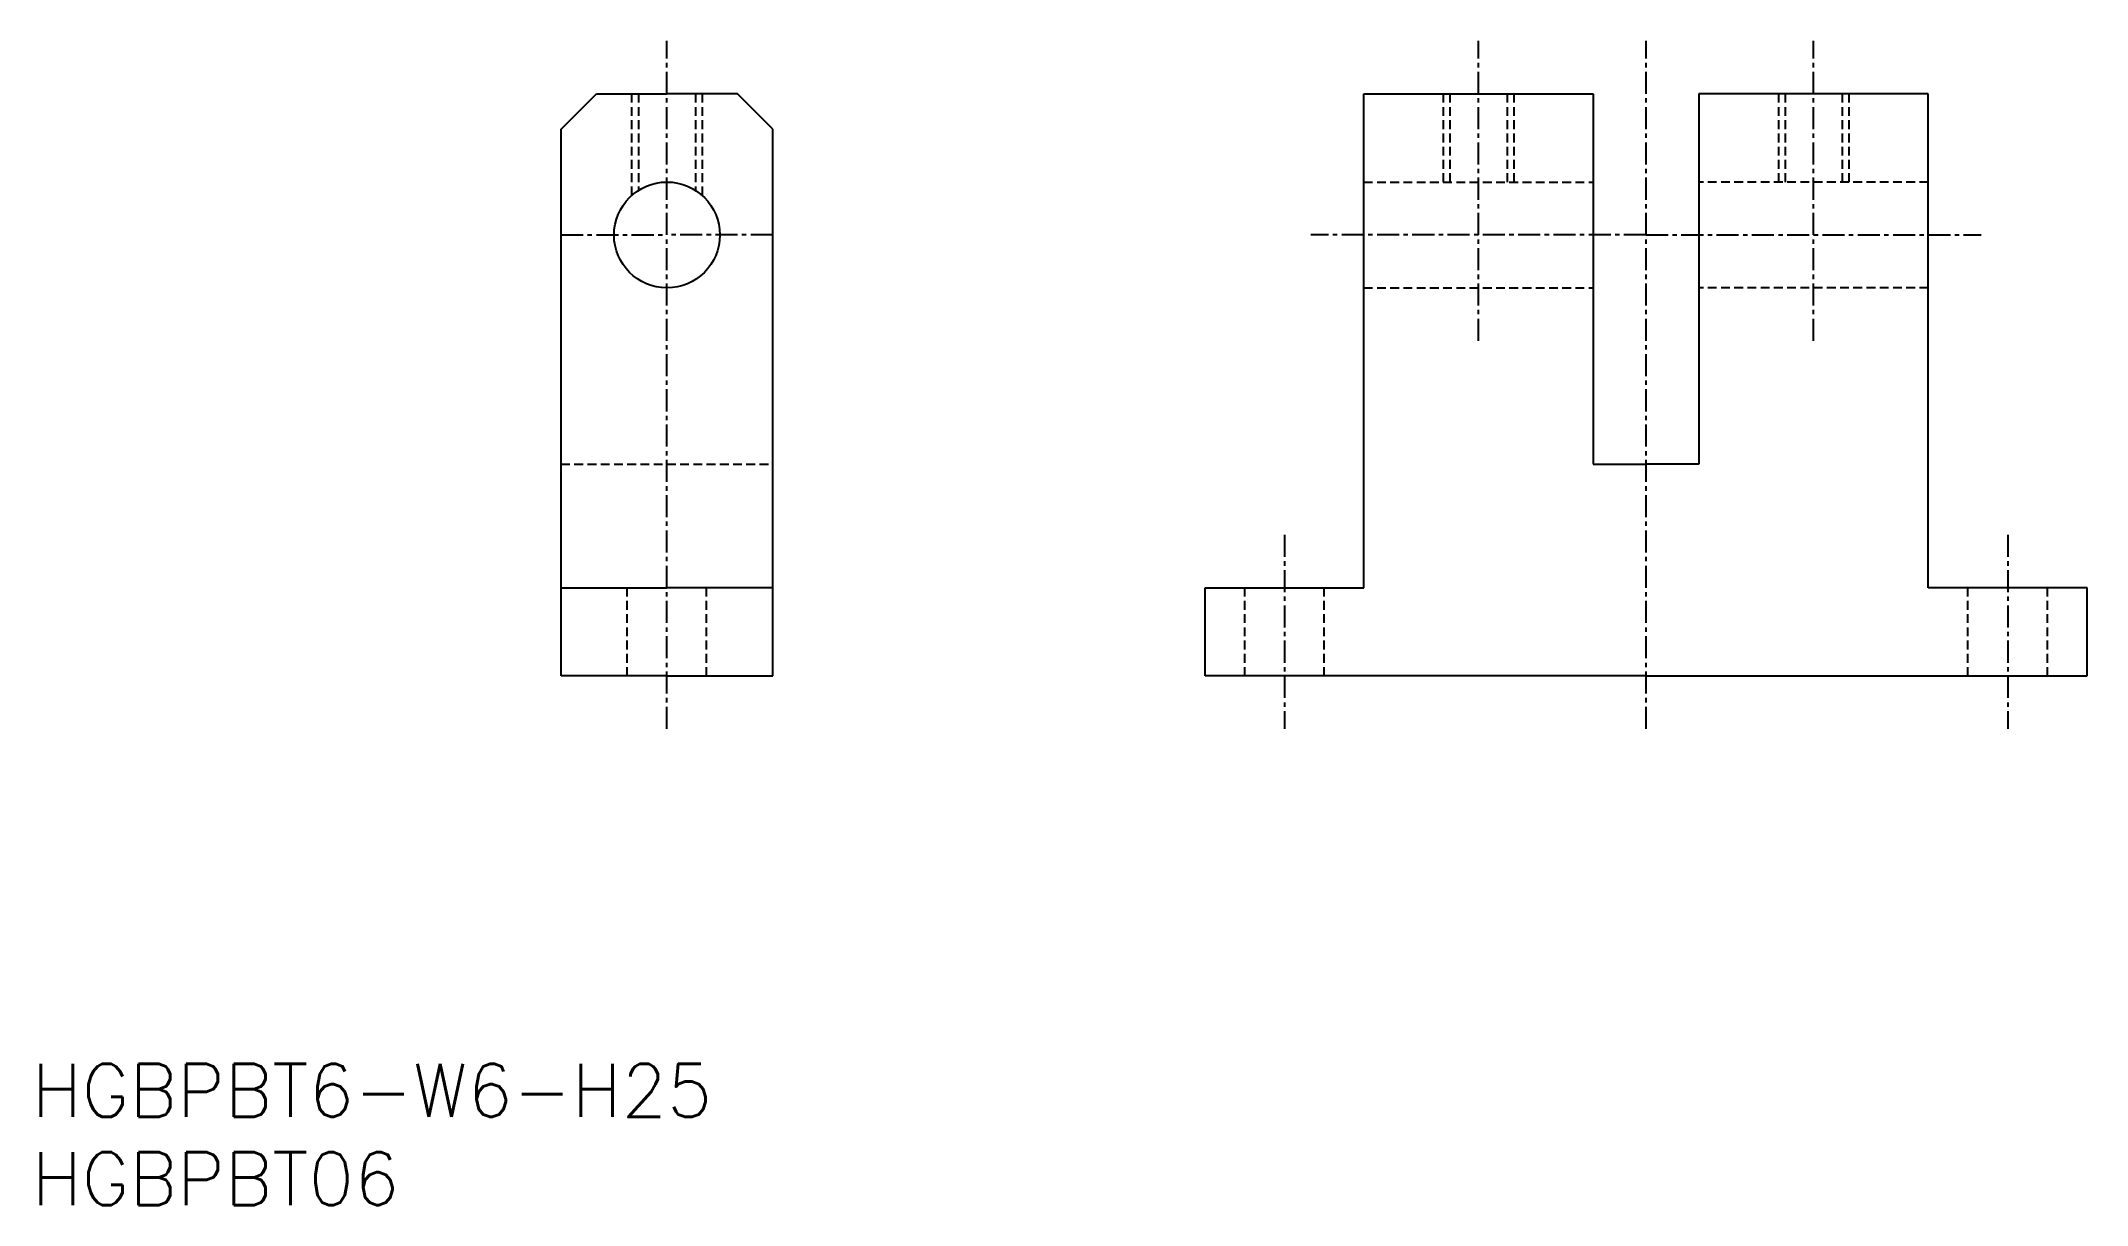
# Model space of a CAD drawing. Extents: x 1 to 116, y 0 to 66.
import ezdxf

# ---------------------------------------------------------------- set-up
doc = ezdxf.new("R2010")
doc.units = 0
doc.linetypes.add('CENTER', pattern=[2, 1.25, -0.25, 0.25, -0.25])
doc.linetypes.add('DASHED', pattern=[0.75, 0.5, -0.25])
doc.layers.get('0').update_dxf_attribs({"linetype": 'CONTINUOUS'})
doc.layers.add('CENTER', color=1, linetype='CENTER')
doc.styles.get("Standard").update_dxf_attribs({"font": 'txt.shx'})

# ---------------------------------------------------------------- blocks, each defined once
blk = doc.blocks.new('*U12')
at = {"color": 7, "linetype": 'CONTINUOUS'}
blk.add_text('HGBPBT06', height=3, dxfattribs=at).set_placement((0, 0))
blk = doc.blocks.new('*U13')
at = {"color": 7, "linetype": 'CONTINUOUS'}
blk.add_text('HGBPBT6-W6-H25', height=3, dxfattribs=at).set_placement((0, 5))

msp = doc.modelspace()

# ---------------------------------------------------------------- linework, layer by layer
for p, q in [((30, 61), (32, 63)), ((32, 63), (36, 63)), ((40, 63), (36, 63)), ((42, 61), (40, 63)), ((75.5, 35), (75.5, 63)), ((75.5, 63), (88.5, 63)), ((88.5, 63), (88.5, 42)), ((107.5, 63), (94.5, 63)), ((94.5, 63), (94.5, 42)), ((107.5, 35), (107.5, 63)), ((30, 30), (30, 61)), ((42, 30), (42, 61)), ((88.5, 42), (91.5, 42)), ((94.5, 42), (91.5, 42)), ((30, 35), (36, 35)), ((42, 35), (36, 35)), ((66.5, 35), (75.5, 35)), ((66.5, 30), (66.5, 35)), ((116.5, 35), (107.5, 35)), ((116.5, 30), (116.5, 35)), ((36, 30), (30, 30)), ((36, 30), (42, 30)), ((91.5, 30), (66.5, 30)), ((91.5, 30), (116.5, 30))]:
    msp.add_line(p, q)
at = {"color": 3, "linetype": 'DASHED'}
for p, q in [((34, 63), (34, 57.236)), ((34.379, 63), (34.379, 57.524)), ((37.621, 63), (37.621, 57.524)), ((38, 63), (38, 57.236)), ((80, 63), (80, 58)), ((80.379, 63), (80.379, 58)), ((83.621, 63), (83.621, 58)), ((84, 63), (84, 58)), ((99, 63), (99, 58)), ((99.379, 63), (99.379, 58)), ((102.621, 63), (102.621, 58)), ((103, 63), (103, 58)), ((75.5, 58), (88.5, 58)), ((107.5, 58), (94.5, 58)), ((75.5, 52), (88.5, 52)), ((107.5, 52), (94.5, 52)), ((30, 42), (42, 42)), ((33.75, 30), (33.75, 35)), ((38.25, 30), (38.25, 35)), ((68.75, 30), (68.75, 35)), ((73.25, 30), (73.25, 35)), ((109.75, 30), (109.75, 35)), ((114.25, 30), (114.25, 35))]:
    msp.add_line(p, q, dxfattribs=at)
msp.add_circle((36, 55), 3)
at = {"layer": 'CENTER', "color": 1, "linetype": 'CENTER'}
for p, q in [((36, 27), (36, 66)), ((82, 49), (82, 66)), ((91.5, 27), (91.5, 66)), ((101, 49), (101, 66)), ((30, 55), (36, 55)), ((42, 55), (36, 55)), ((91.5, 55), (72.5, 55)), ((91.5, 55), (110.5, 55)), ((71, 38), (71, 27)), ((112, 38), (112, 27))]:
    msp.add_line(p, q, dxfattribs=at)

# ---------------------------------------------------------------- block references
at = {"color": 7, "linetype": 'CONTINUOUS'}
for name in ['*U13', '*U12']:
    msp.add_blockref(name, (0, 0), dxfattribs=at)

doc.saveas('drawing.dxf')
